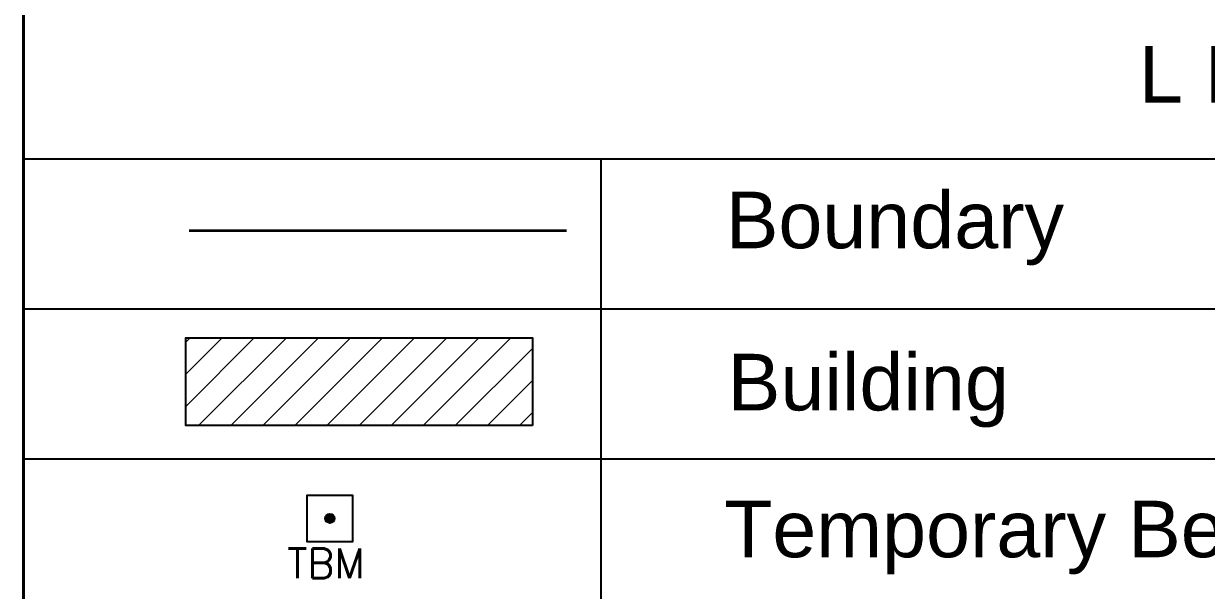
# Model space of a CAD drawing. Header units: millimetres. Extents: x 684983 to 685377, y 990360 to 990509.
# Drawn here: x 685118.73 to 685132.58, y 990371.04 to 990377.67 of the extents above; entities that cross this region are included whole.
import ezdxf

# ---------------------------------------------------------------- set-up
doc = ezdxf.new("R2010")
doc.units = ezdxf.units.MM
doc.layers.add('BDRY', color=1, linetype='Continuous', lineweight=35)
doc.layers.add('HAtch', color=200, linetype='Continuous', lineweight=9)
for name, color, linetype in [('Building', 202, 'Continuous'), ('dim', 7, 'Continuous'), ('hide', 2, 'Continuous'), ('SYMBOLS', 7, 'Continuous'), ('TITLE', 6, 'Continuous')]:
    doc.layers.add(name, color=color, linetype=linetype)
doc.styles.add('ROMANS', font='arial.ttf')
doc.styles.get("Standard").update_dxf_attribs({"font": 'RomanS'})

# ---------------------------------------------------------------- blocks, each defined once
blk = doc.blocks.new('TBM')
blk.add_hatch(color=6).paths.add_polyline_path([(-0.1, 0, 1), (0.1, 0, 1)])
at = {"color": 6}
blk.add_lwpolyline([(-0.5, 0), (-0.5, -0.5), (0.5, -0.5), (0.5, 0.5), (-0.5, 0.5)], close=True, dxfattribs=at)
blk.add_circle((0, 0), 0.1, dxfattribs=at)
blk.add_text('TBM', height=0.6442, dxfattribs=at).set_placement((-0.927, -1.299))

msp = doc.modelspace()

# ---------------------------------------------------------------- hatches: boundary and pattern name
at = {"layer": 'HAtch'}
h = msp.add_hatch(dxfattribs=at)
h.set_pattern_fill('ANSI31', color=256, scale=2.124782, style=0)
h.set_pattern_definition([(45, (677503.83254, 991111.88733), (-0.1878059445, 0.1878059445), [])])
h.paths.add_polyline_path([(685124.684, 990372.969), (685124.684, 990373.996), (685120.625, 990373.996), (685120.625, 990372.969)])

# ---------------------------------------------------------------- linework, layer by layer
msp.add_line((685118.727, 990377.924), (685118.727, 990360.285))
at = {"color": 251, "lineweight": 25}
msp.add_line((685125.486, 990376.089), (685125.486, 990360.285), dxfattribs=at)
at = {"lineweight": 40}
msp.add_lwpolyline([(685118.727, 990360.285), (685221.159, 990360.285), (685221.159, 990509.155), (685118.727, 990509.155)], close=True, dxfattribs=at)
at = {"layer": 'BDRY'}
msp.add_line((685120.664, 990375.251), (685125.085, 990375.251), dxfattribs=at)
at = {"layer": 'Building'}
msp.add_lwpolyline([(685124.684, 990372.969), (685120.625, 990372.969), (685120.625, 990373.996), (685124.684, 990373.996)], close=True, dxfattribs=at)
at = {"layer": 'dim', "color": 8}
msp.add_line((685150.928, 990374.333), (685118.727, 990374.333), dxfattribs=at)
at = {"layer": 'hide', "color": 8}
msp.add_line((685118.727, 990376.089), (685150.928, 990376.089), dxfattribs=at)
at = {"layer": 'TITLE', "color": 8}
msp.add_line((685150.928, 990372.577), (685118.727, 990372.577), dxfattribs=at)

# ---------------------------------------------------------------- block references
at = {"layer": 'SYMBOLS', "linetype": 'Continuous', "xscale": 0.5398233599127504, "yscale": 0.5398233599127504, "zscale": 0.5398233599127504}
msp.add_blockref('TBM', (685122.313, 990371.882), dxfattribs=at)

# ---------------------------------------------------------------- texts
at = {"layer": 'TITLE', "color": 7, "style": 'ROMANS'}
for s, height, p in [('L E G E N D', 0.66246, (685131.787, 990376.75)), ('Boundary ', 0.6625, (685126.948, 990375.044)), ('Building', 0.6625, (685126.971, 990373.146)), ('Temporary Bench Mark', 0.66246, (685126.929, 990371.427))]:
    msp.add_text(s, height=height, dxfattribs=at).set_placement(p)

doc.saveas('drawing.dxf')
